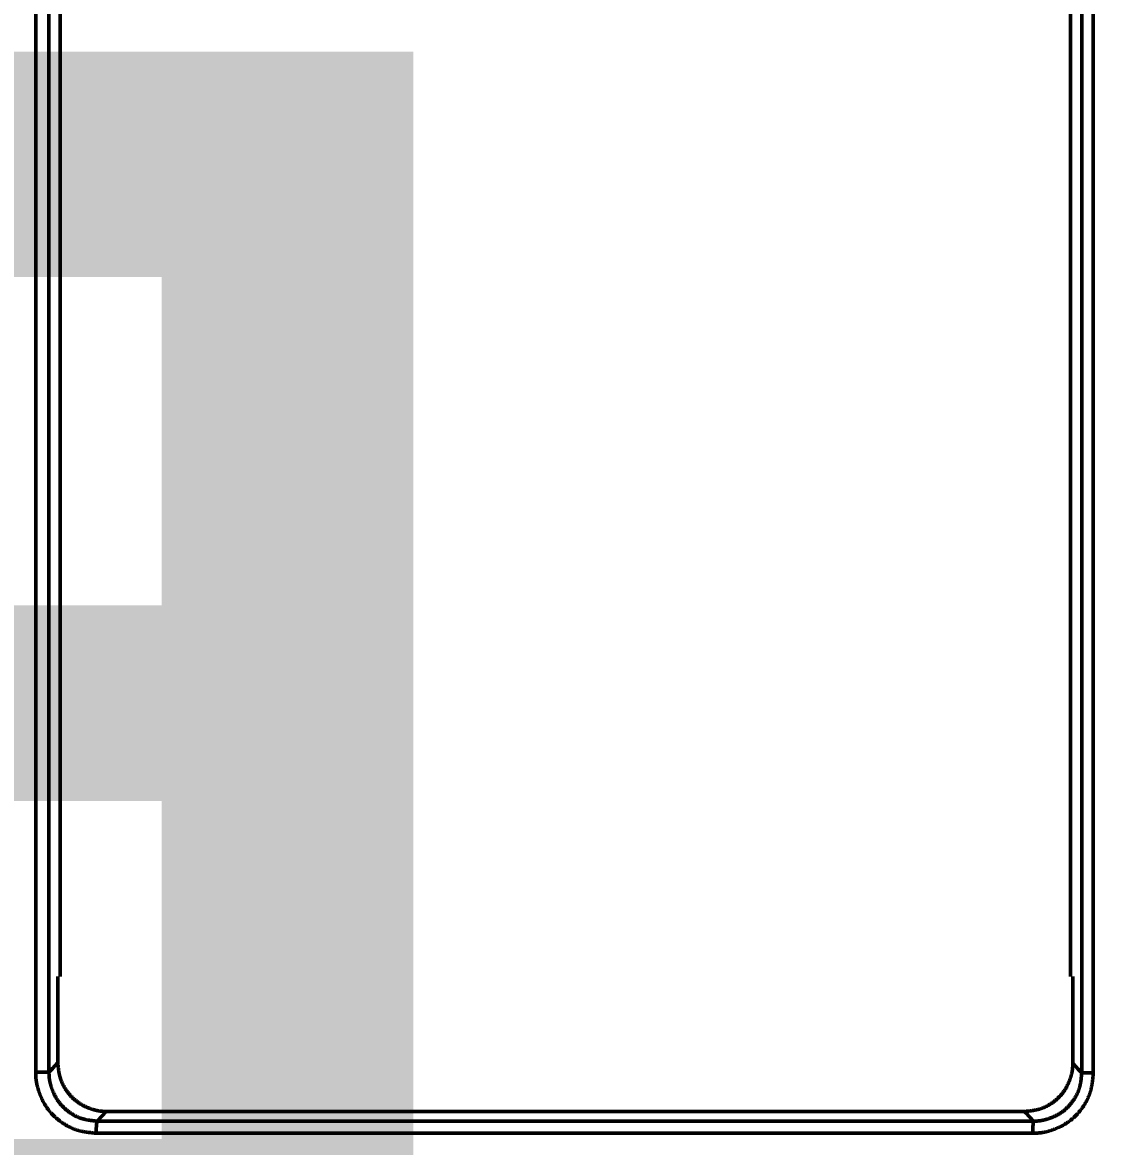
# Model space of a CAD drawing. Header units: millimetres. Extents: x -6033 to 120673, y -4970 to 90533.
# Drawn here: x 87133.36 to 87177.98, y 68508.74 to 68554.99 of the extents above; entities that cross this region are included whole.
import ezdxf
from ezdxf.enums import TextEntityAlignment as Align

# ---------------------------------------------------------------- set-up
doc = ezdxf.new("R2010")
doc.units = ezdxf.units.MM
doc.linetypes.add('I-PLAN$0$ACAD_ISO02W100', pattern=[15, 12, -3])
doc.linetypes.add('I-PLAN$0$DASH', pattern=[0.35, 0.25, -0.1])
doc.layers.get('DefPoints').update_dxf_attribs({"color": 250})
for name, color, linetype, lineweight in [('_ACM-A-ANNO-DIMS-c', 2, 'Continuous', 18), ('I-AR$0$I-SCOPE', 252, 'Continuous', 35), ('I-PLAN$0$_ACM-A-WALL-HACH', 251, 'Continuous', 9)]:
    doc.layers.add(name, color=color, linetype=linetype, lineweight=lineweight)
for name, color, linetype in [('I-CEILING$0$I-RCP-AIR', 64, 'Continuous'), ('I-CEILING$0$RC-Hatch【天花填充】', 251, 'Continuous'), ('I-FLOOR$0$I-FC-HATCH', 8, 'Continuous'), ('I-PLAN$0$I-PL-FURN', 1, 'I-PLAN$0$DASH'), ('地坪', 7, 'Continuous'), ('天花', 7, 'Continuous')]:
    doc.layers.add(name, color=color, linetype=linetype)
doc.styles.add('_ACM-G-NOTES', font='arial.ttf')
doc.styles.add('I-CEILING$0$黑体', font='simhei.ttf', dxfattribs={"height": 600})
doc.styles.add('I-PLAN$0$Arial', font='ARIALUNI.ttf')
doc.dimstyles.new('_ACM-DIM-A_50', dxfattribs={"dimscale": 50, "dimtxt": 2.5, "dimasz": 1, "dimexe": 1.5, "dimexo": 1, "dimgap": 1, "dimtad": 1, "dimdec": 0, "dimrnd": 5, "dimzin": 1, "dimdsep": 46, "dimtxsty": '_ACM-G-NOTES', "dimblk": 'ARCHTICK', "dimcen": 2.5, "dimclrd": 256, "dimclre": 256, "dimclrt": 256, "dimadec": 3, "dimazin": 0, "dimtfac": 1, "dimtdec": 0, "dimtix": 1, "dimtmove": 0, "dimatfit": 3, "dimldrblk": 'DOTSMALL', "dimfxl": 5, "dimfxlon": 1, "dimlwd": 18, "dimlwe": 18, "dimarcsym": 0})

# ---------------------------------------------------------------- blocks, each defined once
blk = doc.blocks.new('I-AR')
at = {"layer": 'I-AR$0$I-SCOPE'}
h = blk.add_hatch(dxfattribs=at)
h.set_pattern_fill('ANSI31', color=256, scale=200)
h.paths.add_polyline_path([(63300, 72640), (66630, 72640), (66630, 70889.383), (90600, 70890), (90600, 66390), (96650, 66390), (96650, 24876.398), (18340, 24876.398), (18340, 66390), (48090, 66390), (48090, 72640), (51400, 72640), (51400, 72649.887), (52869.5, 72649.887), (52869.5, 72640), (55240, 72640), (55240, 72790), (59460, 72790), (59460, 72640), (61830.5, 72640), (61830.5, 72649.887), (63300, 72649.887)], flags=16)
h.paths.add_polyline_path([(7330, 0), (7330, -1770), (11180, -1770), (11180, 0), (18450, 0), (18450, 2900), (27550, 2900), (27550, 18090), (37037.331, 18090), (37037.331, 17350), (96200, 17350), (96200, 18120), (114640, 18120), (114640, 84500), (0, 84500), (0, 0)])
blk = doc.blocks.new('I-PLAN')
at = {"layer": 'I-PLAN$0$_ACM-A-WALL-HACH'}
h = blk.add_hatch(dxfattribs=at)
h.set_pattern_fill('ANSI31', color=256, scale=10, angle=45)
h.paths.add_polyline_path([(88260, 70790), (88260, 70890), (88030, 70890), (88030, 70790), (88230, 70790)], flags=17)
h.paths.add_polyline_path([(79671.546, 69390), (78155, 69390), (78155, 68990), (77955, 68990), (77955, 69590), (79671.546, 69590)], flags=17)
h.paths.add_polyline_path([(80271.546, 69390), (80271.546, 69590), (80780, 69590), (80780, 68990), (80580, 68990), (80580, 69390)], flags=17)
h.paths.add_polyline_path([(74580, 69590), (73930, 69590), (73930, 69390), (74580, 69390)])
h.paths.add_polyline_path([(68780, 69590), (69430, 69590), (69430, 69390), (68780, 69390)])
h.paths.add_polyline_path([(87280, 66490), (87480, 66490), (87480, 66390), (87280, 66390)])
h.paths.add_polyline_path([(82180, 68990), (82180, 69390), (84230, 69390), (84230, 66490), (84430, 66490), (84430, 69390), (85280, 69390), (85280, 69590), (81980, 69590), (81980, 68990)])
h.paths.add_polyline_path([(87480, 67390), (87480, 69390), (88280, 69390), (88280, 69590), (88080, 69590), (86480, 69590), (86480, 69390), (87280, 69390), (87280, 67390)], flags=17)
h.paths.add_polyline_path([(72130, 68170), (72130, 66490), (72330, 66490), (72330, 67870), (73130, 67870), (73130, 68070), (72330, 68070), (72330, 68170)])
h.paths.add_polyline_path([(71230, 68170), (71230, 66390), (71030, 66390), (71030, 67870), (70230, 67870), (70230, 68070), (71030, 68070), (71030, 68170)])
h.paths.add_polyline_path([(72130, 69070), (72330, 69070), (72330, 69390), (73030, 69390), (73030, 69590), (72130, 69590)])
h.paths.add_polyline_path([(71230, 69070), (71030, 69070), (71030, 69390), (70330, 69390), (70330, 69590), (71230, 69590)])
h.paths.add_polyline_path([(67800, 69490), (67830, 69490), (67830, 69590), (67800, 69590)], flags=17)
h.paths.add_polyline_path([(76755, 69590), (75180, 69590), (75180, 69390), (75330, 69390), (75330, 66390), (75530, 66390), (75530, 69390), (76555, 69390), (76555, 68990), (76755, 68990)])
h.paths.add_polyline_path([(68180, 69590), (68180, 69390), (68030, 69390), (68030, 66520), (67780, 66520), (67780, 66390), (67400, 66390), (67400, 66720), (67830, 66720), (67830, 69590)])
edge = h.paths.add_edge_path()
edge.add_line((89860, 70890), (88860, 70890))
edge.add_line((75530, 66520), (84230, 66520))
edge.add_line((75530, 66720), (84230, 66720))
at = {"layer": 'I-PLAN$0$I-PL-FURN', "linetype": 'I-PLAN$0$ACAD_ISO02W100', "insert": (86615.717, 68582.994), "char_height": 100, "width": 151170.16662, "attachment_point": 1, "style": 'I-PLAN$0$Arial'}
blk.add_mtext('{\\fArial Unicode MS|b0|i0|c134|p34;六门冰箱}', dxfattribs=at)
blk = doc.blocks.new('I-CEILING$0$RPK-22-40FSNQS')
at = {"color": 0, "lineweight": 50}
for p, q in [((-144.477048, -102.561482), (-58.025518, -102.561482)), ((-58.025518, -103.0375), (-58.025518, -102.561482)), ((-58.025518, -103.0375), (-144.477048, -103.0375)), ((-58.185198, -103.185444), (-58.025518, -103.0375)), ((-62.000014, -103.49814), (-144.016572, -103.49814)), ((-58.42454, -103.407168), (-62.000014, -103.407168)), ((-58.42454, -103.407168), (-58.185198, -103.185444)), ((-56.387134, -105.346256), (-56.441674, -105.396776)), ((-56.044288, -105.028728), (-56.387134, -105.346256)), ((-56.443074, -143.19777), (-56.050994, -143.559556)), ((-56.050994, -143.559556), (-56.044438, -143.565602)), ((-62.000014, -145.09814), (-143.990734, -145.09814)), ((-62.000014, -145.189216), (-58.453866, -145.189216)), ((-58.213004, -145.411514), (-58.453866, -145.189216)), ((-144.44498, -145.552362), (-58.060386, -145.552362)), ((-58.060386, -145.552362), (-58.213004, -145.411514)), ((-58.060386, -146.09945), (-58.060386, -145.552362)), ((-58.060386, -146.09945), (-144.44498, -146.09945))]:
    blk.add_line(p, q, dxfattribs=at)
for points in [[(-58.025518, -102.561482), (-57.997638, -102.56415), (-57.969762, -102.566832), (-57.941892, -102.56954), (-57.914032, -102.572286), (-57.886186, -102.575086), (-57.858356, -102.577952), (-57.830548, -102.580898), (-57.802764, -102.583934), (-57.775006, -102.587076), (-57.747278, -102.590336), (-57.719584, -102.593728), (-57.691928, -102.597266), (-57.664314, -102.60096), (-57.636742, -102.604826), (-57.609218, -102.608876), (-57.581746, -102.613122), (-57.554328, -102.61758), (-57.526966, -102.622262), (-57.499666, -102.62718), (-57.472432, -102.632348), (-57.445264, -102.637778), (-57.418168, -102.643486), (-57.391146, -102.649484), (-57.364204, -102.655782), (-57.337342, -102.662398), (-57.310566, -102.669342), (-57.283876, -102.676628), (-57.25728, -102.68427), (-57.230778, -102.69228), (-57.204374, -102.700672), (-57.178072, -102.709454), (-57.151876, -102.718624), (-57.12579, -102.728174), (-57.099814, -102.7381), (-57.073956, -102.74839), (-57.048218, -102.759042), (-57.022602, -102.770044), (-56.997114, -102.781394), (-56.971756, -102.793082), (-56.946532, -102.8051), (-56.921444, -102.817444), (-56.8965, -102.830106), (-56.8717, -102.843078), (-56.847048, -102.856354), (-56.822548, -102.869926), (-56.798204, -102.883788), (-56.77402, -102.897932), (-56.749998, -102.912352), (-56.726142, -102.92704), (-56.702456, -102.94199), (-56.678944, -102.957196), (-56.655608, -102.972648), (-56.632454, -102.98834), (-56.609484, -103.004266), (-56.586702, -103.02042), (-56.564112, -103.036792), (-56.541716, -103.053376), (-56.51952, -103.070166), (-56.497526, -103.087156), (-56.475738, -103.104336), (-56.454158, -103.121702), (-56.432788, -103.139258), (-56.411632, -103.157006), (-56.390688, -103.17495), (-56.36996, -103.193094), (-56.349446, -103.211444), (-56.329152, -103.230002), (-56.309074, -103.248772), (-56.289218, -103.267758), (-56.269582, -103.286966), (-56.250168, -103.306398), (-56.230978, -103.326058), (-56.212014, -103.34595), (-56.193276, -103.36608), (-56.174766, -103.38645), (-56.156486, -103.407064), (-56.138436, -103.427926), (-56.120616, -103.449042), (-56.10303, -103.470414), (-56.08568, -103.492046), (-56.068564, -103.513944), (-56.051686, -103.536108), (-56.035046, -103.558546), (-56.018644, -103.581262), (-56.002486, -103.604256), (-55.986568, -103.627536), (-55.970894, -103.651104), (-55.955466, -103.674964), (-55.940282, -103.699122), (-55.925348, -103.72358), (-55.910662, -103.748338), (-55.896228, -103.773376), (-55.882052, -103.79867), (-55.868134, -103.824196), (-55.85448, -103.84993), (-55.841094, -103.875848), (-55.827978, -103.901924), (-55.815138, -103.928136), (-55.802574, -103.95446), (-55.790294, -103.98087), (-55.778298, -104.007344), (-55.766592, -104.033856), (-55.75518, -104.060382), (-55.744064, -104.086898), (-55.733248, -104.113382), (-55.722736, -104.139806), (-55.712532, -104.166148), (-55.70264, -104.192384), (-55.693062, -104.21849), (-55.683804, -104.24444), (-55.674868, -104.270212), (-55.666258, -104.29578), (-55.657978, -104.321122), (-55.650032, -104.346212), (-55.642422, -104.371026), (-55.635154, -104.39554), (-55.62823, -104.41973), (-55.621654, -104.443572), (-55.61543, -104.467042), (-55.609562, -104.490116), (-55.604052, -104.512776), (-55.598888, -104.535028), (-55.594058, -104.556888), (-55.589554, -104.57837), (-55.58536, -104.599486), (-55.581464, -104.620252), (-55.577858, -104.640682), (-55.574526, -104.66079), (-55.571458, -104.680588), (-55.568642, -104.700092), (-55.566064, -104.719316), (-55.563714, -104.738274), (-55.56158, -104.756978), (-55.55965, -104.775446), (-55.55791, -104.793688), (-55.556352, -104.81172), (-55.55496, -104.829556), (-55.553724, -104.847208), (-55.552632, -104.864694), (-55.551672, -104.882024), (-55.55083, -104.899216), (-55.550098, -104.91628), (-55.549462, -104.933232), (-55.548908, -104.950086), (-55.548426, -104.966856), (-55.548006, -104.983556), (-55.547632, -105.0002), (-55.547294, -105.016802), (-55.546982, -105.033376), (-55.54668, -105.049936)], [(-56.044288, -105.028728), (-56.044486, -105.015448), (-56.044692, -105.002158), (-56.044918, -104.988844), (-56.045174, -104.975498), (-56.045466, -104.962106), (-56.045806, -104.948658), (-56.046206, -104.935144), (-56.04667, -104.92155), (-56.047212, -104.907866), (-56.04784, -104.894082), (-56.048564, -104.880186), (-56.049394, -104.866166), (-56.050336, -104.85201), (-56.051406, -104.83771), (-56.052608, -104.823252), (-56.053954, -104.808626), (-56.055452, -104.79382), (-56.057114, -104.778824), (-56.058948, -104.763624), (-56.060964, -104.748212), (-56.06317, -104.732576), (-56.065578, -104.716704), (-56.068196, -104.700586), (-56.071036, -104.684208), (-56.074104, -104.667562), (-56.077412, -104.650634), (-56.080968, -104.633416), (-56.084782, -104.615894), (-56.088864, -104.598058), (-56.093224, -104.579896), (-56.09787, -104.561402), (-56.102798, -104.542592), (-56.10801, -104.523482), (-56.113498, -104.504096), (-56.119262, -104.48445), (-56.1253, -104.464564), (-56.131606, -104.444456), (-56.13818, -104.42415), (-56.145018, -104.40366), (-56.152118, -104.383008), (-56.159474, -104.362214), (-56.167086, -104.341296), (-56.174952, -104.320274), (-56.183066, -104.299168), (-56.191426, -104.277996), (-56.20003, -104.256778), (-56.208876, -104.235532), (-56.21796, -104.21428), (-56.227278, -104.19304), (-56.236828, -104.171832), (-56.246606, -104.150674), (-56.256612, -104.129588), (-56.266842, -104.10859), (-56.277292, -104.0877), (-56.287958, -104.06694), (-56.29884, -104.046328), (-56.309934, -104.025882), (-56.321238, -104.005624), (-56.332746, -103.98557), (-56.344458, -103.965742), (-56.35637, -103.946156), (-56.368482, -103.92681), (-56.380792, -103.907702), (-56.3933, -103.88883), (-56.406002, -103.87019), (-56.4189, -103.851778), (-56.431992, -103.833592), (-56.445278, -103.815628), (-56.458754, -103.797882), (-56.472422, -103.780352), (-56.48628, -103.763036), (-56.500326, -103.745928), (-56.514558, -103.729026), (-56.528978, -103.712328), (-56.543584, -103.695828), (-56.558374, -103.679526), (-56.573346, -103.663418), (-56.588502, -103.647498), (-56.603838, -103.631766), (-56.619356, -103.616216), (-56.63505, -103.600848), (-56.650924, -103.585658), (-56.666974, -103.57064), (-56.6832, -103.555794), (-56.699602, -103.541116), (-56.716176, -103.5266), (-56.732924, -103.512248), (-56.749842, -103.498052), (-56.766932, -103.484012), (-56.784192, -103.470122), (-56.801618, -103.456382), (-56.81921, -103.442798), (-56.836966, -103.429372), (-56.854882, -103.416112), (-56.872954, -103.403022), (-56.89118, -103.390108), (-56.909558, -103.377376), (-56.928084, -103.364832), (-56.946756, -103.352482), (-56.96557, -103.34033), (-56.984524, -103.328384), (-57.003616, -103.316646), (-57.022842, -103.305124), (-57.042198, -103.293824), (-57.061684, -103.28275), (-57.081294, -103.27191), (-57.101028, -103.261308), (-57.12088, -103.250948), (-57.14085, -103.240838), (-57.160934, -103.230984), (-57.18113, -103.22139), (-57.201434, -103.212062), (-57.221844, -103.203004), (-57.242356, -103.194226), (-57.262968, -103.18573), (-57.283676, -103.177522), (-57.304478, -103.16961), (-57.325372, -103.161996), (-57.346354, -103.154688), (-57.367422, -103.147692), (-57.388574, -103.141008), (-57.409804, -103.134632), (-57.431112, -103.12855), (-57.452494, -103.122754), (-57.473946, -103.117232), (-57.49547, -103.111974), (-57.517058, -103.10697), (-57.53871, -103.102208), (-57.560424, -103.097678), (-57.582194, -103.09337), (-57.60402, -103.089272), (-57.625898, -103.085376), (-57.647826, -103.08167), (-57.669802, -103.078144), (-57.69182, -103.074786), (-57.71388, -103.071586), (-57.735978, -103.068534), (-57.758114, -103.065618), (-57.78028, -103.06283), (-57.802478, -103.060158), (-57.824704, -103.057592), (-57.846954, -103.05512), (-57.869226, -103.052734), (-57.891518, -103.05042), (-57.913826, -103.04817), (-57.936148, -103.045974), (-57.95848, -103.043818), (-57.980822, -103.041694), (-58.003168, -103.039592), (-58.025518, -103.0375)], [(-56.441674, -105.396776), (-56.44382, -105.374258), (-56.445978, -105.351742), (-56.448158, -105.329232), (-56.45037, -105.30673), (-56.452624, -105.28424), (-56.454932, -105.261762), (-56.457304, -105.239302), (-56.45975, -105.21686), (-56.462282, -105.194438), (-56.46491, -105.172042), (-56.467644, -105.149674), (-56.470496, -105.127334), (-56.473476, -105.105028), (-56.476594, -105.082756), (-56.479862, -105.060522), (-56.48329, -105.03833), (-56.486888, -105.01618), (-56.490668, -104.994076), (-56.49464, -104.97202), (-56.498816, -104.950016), (-56.503204, -104.928066), (-56.507816, -104.906174), (-56.512662, -104.88434), (-56.517754, -104.862568), (-56.523102, -104.840862), (-56.528718, -104.819224), (-56.53461, -104.797654), (-56.54079, -104.77616), (-56.54727, -104.75474), (-56.554058, -104.733398), (-56.561164, -104.712138), (-56.568584, -104.690962), (-56.576312, -104.669874), (-56.584344, -104.648874), (-56.592672, -104.62797), (-56.601292, -104.607162), (-56.610198, -104.586454), (-56.619384, -104.565846), (-56.628844, -104.545346), (-56.638572, -104.524954), (-56.648564, -104.504676), (-56.658812, -104.48451), (-56.669312, -104.464464), (-56.680058, -104.444538), (-56.691042, -104.424736), (-56.702262, -104.405062), (-56.71371, -104.385516), (-56.725382, -104.366106), (-56.73727, -104.34683), (-56.749368, -104.327696), (-56.761672, -104.308702), (-56.774178, -104.289856), (-56.786876, -104.271156), (-56.799764, -104.25261), (-56.812832, -104.234216), (-56.82608, -104.215982), (-56.839498, -104.197908), (-56.85308, -104.179998), (-56.866824, -104.162256), (-56.88072, -104.144682), (-56.894768, -104.127284), (-56.908966, -104.110058), (-56.92332, -104.093008), (-56.93783, -104.076134), (-56.952502, -104.059438), (-56.967338, -104.04292), (-56.98234, -104.026582), (-56.997514, -104.010426), (-57.01286, -103.99445), (-57.028382, -103.978658), (-57.044084, -103.963052), (-57.05997, -103.94763), (-57.07604, -103.932394), (-57.0923, -103.917344), (-57.108752, -103.902486), (-57.125398, -103.887816), (-57.142244, -103.873336), (-57.15929, -103.859048), (-57.17654, -103.844954), (-57.193998, -103.831054), (-57.211668, -103.81735), (-57.22955, -103.80384), (-57.24765, -103.79053), (-57.26597, -103.777416), (-57.284514, -103.764504), (-57.303282, -103.75179), (-57.322282, -103.73928), (-57.341512, -103.726972), (-57.36098, -103.714868), (-57.380684, -103.70297), (-57.400628, -103.691278), (-57.420794, -103.679794), (-57.441162, -103.668522), (-57.461712, -103.657466), (-57.482424, -103.646626), (-57.503278, -103.636004), (-57.524254, -103.625606), (-57.545332, -103.615434), (-57.566494, -103.605488), (-57.587718, -103.595774), (-57.608986, -103.586292), (-57.630274, -103.577046), (-57.651568, -103.568038), (-57.672842, -103.55927), (-57.694082, -103.550748), (-57.715262, -103.542472), (-57.736368, -103.534444), (-57.757376, -103.52667), (-57.778266, -103.51915), (-57.799022, -103.511886), (-57.81962, -103.504882), (-57.84004, -103.49814), (-57.860266, -103.491666), (-57.880276, -103.485458), (-57.900048, -103.47952), (-57.919564, -103.473856), (-57.938806, -103.468468), (-57.95775, -103.463358), (-57.97638, -103.45853), (-57.994672, -103.453986), (-58.012242, -103.449814), (-58.02948, -103.445906), (-58.046402, -103.442256), (-58.063016, -103.438852), (-58.079336, -103.435688), (-58.09537, -103.432752), (-58.111134, -103.430036), (-58.126634, -103.42753), (-58.141886, -103.425226), (-58.156898, -103.423114), (-58.171684, -103.421186), (-58.186252, -103.419432), (-58.200618, -103.417842), (-58.21479, -103.416408), (-58.22878, -103.415122), (-58.2426, -103.413972), (-58.25626, -103.41295), (-58.269772, -103.412048), (-58.28315, -103.411254), (-58.2964, -103.410562), (-58.309538, -103.409962), (-58.322574, -103.409444), (-58.335518, -103.409), (-58.348384, -103.40862), (-58.36118, -103.408294), (-58.373922, -103.408014), (-58.386616, -103.40777), (-58.399276, -103.407554), (-58.411914, -103.407358), (-58.42454, -103.407168)], [(-56.443074, -143.19777), (-56.443064, -143.013458), (-56.443056, -142.829002), (-56.443046, -142.644254), (-56.443038, -142.459074), (-56.443028, -142.273312), (-56.443018, -142.086826), (-56.44301, -141.89947), (-56.443, -141.7111), (-56.44299, -141.52157), (-56.442982, -141.330734), (-56.442972, -141.13845), (-56.442962, -140.944572), (-56.442954, -140.748954), (-56.442944, -140.551452), (-56.442934, -140.35192), (-56.442924, -140.150212), (-56.442914, -139.946188), (-56.442904, -139.739698), (-56.442894, -139.530598), (-56.442884, -139.318746), (-56.442874, -139.103994), (-56.442864, -138.886198), (-56.442852, -138.665212), (-56.442842, -138.440894), (-56.442832, -138.213096), (-56.44282, -137.981674), (-56.44281, -137.746484), (-56.442798, -137.50738), (-56.442788, -137.264216), (-56.442776, -137.01685), (-56.44276, -136.671054), (-56.442744, -136.317374), (-56.442728, -135.956078), (-56.44271, -135.587442), (-56.442694, -135.211736), (-56.442676, -134.829232), (-56.442658, -134.440204), (-56.442642, -134.044924), (-56.442624, -133.643664), (-56.442606, -133.236694), (-56.442588, -132.82429), (-56.44257, -132.406722), (-56.44255, -131.984262), (-56.442532, -131.557184), (-56.442514, -131.125758), (-56.442496, -130.690258), (-56.442478, -130.250956), (-56.442458, -129.808124), (-56.44244, -129.362032), (-56.442422, -128.912956), (-56.442402, -128.461168), (-56.442384, -128.006938), (-56.442366, -127.550538), (-56.442348, -127.092242), (-56.44233, -126.632322), (-56.44231, -126.17105), (-56.442292, -125.708698), (-56.442274, -125.245538), (-56.442256, -124.781842), (-56.44224, -124.317884), (-56.442222, -123.853934), (-56.442204, -123.390264), (-56.442188, -122.927144), (-56.44217, -122.464846), (-56.442154, -122.00364), (-56.442138, -121.543794), (-56.442122, -121.085582), (-56.442106, -120.629274), (-56.44209, -120.17514), (-56.442074, -119.723452), (-56.442058, -119.274478), (-56.442044, -118.82849), (-56.442028, -118.38576), (-56.442014, -117.946558), (-56.442, -117.511154), (-56.441986, -117.079818), (-56.441972, -116.652822), (-56.44196, -116.230436), (-56.441946, -115.81293), (-56.441934, -115.400576), (-56.44192, -114.993644), (-56.441908, -114.592406), (-56.441896, -114.19713), (-56.441884, -113.808088), (-56.441874, -113.425552), (-56.441862, -113.049792), (-56.441852, -112.681076), (-56.441842, -112.319678), (-56.441832, -111.965866), (-56.441822, -111.619914), (-56.441816, -111.370718), (-56.441808, -111.12577), (-56.441802, -110.884922), (-56.441796, -110.648026), (-56.44179, -110.41494), (-56.441784, -110.185512), (-56.441778, -109.9596), (-56.441772, -109.737054), (-56.441768, -109.517732), (-56.441762, -109.301484), (-56.441756, -109.088164), (-56.441752, -108.877626), (-56.441746, -108.669724), (-56.441742, -108.464312), (-56.441736, -108.261242), (-56.441732, -108.06037), (-56.441728, -107.861546), (-56.441722, -107.664628), (-56.441718, -107.469464), (-56.441714, -107.275914), (-56.44171, -107.083826), (-56.441706, -106.893058), (-56.441702, -106.70346), (-56.441698, -106.514886), (-56.441694, -106.327192), (-56.44169, -106.14023), (-56.441686, -105.953854), (-56.441682, -105.767918), (-56.441678, -105.582274), (-56.441674, -105.396776)], [(-56.044438, -143.565602), (-56.044434, -142.706202), (-56.044432, -142.276492), (-56.04443, -141.84677), (-56.044428, -141.417032), (-56.044426, -140.987274), (-56.044424, -140.557492), (-56.044422, -140.127684), (-56.04442, -139.697842), (-56.044418, -139.267964), (-56.044416, -138.838048), (-56.044414, -138.408086), (-56.044412, -137.978078), (-56.04441, -137.548018), (-56.044408, -137.1179), (-56.044406, -136.687724), (-56.044404, -136.257484), (-56.044402, -135.827178), (-56.0444, -135.396798), (-56.044398, -134.966342), (-56.044396, -134.535808), (-56.044394, -134.10519), (-56.044392, -133.674484), (-56.04439, -133.243686), (-56.044388, -132.812792), (-56.044386, -132.3818), (-56.044384, -131.950704), (-56.044382, -131.519498), (-56.04438, -131.088184), (-56.044378, -130.656752), (-56.044376, -130.225204), (-56.044374, -129.793554), (-56.044372, -129.36182), (-56.04437, -128.930016), (-56.044368, -128.49816), (-56.044366, -128.06627), (-56.044362, -127.202454), (-56.044358, -126.770562), (-56.044356, -126.338704), (-56.044354, -125.906896), (-56.044352, -125.475154), (-56.04435, -125.043498), (-56.044348, -124.611944), (-56.044346, -124.180506), (-56.044344, -123.749204), (-56.044342, -123.318056), (-56.04434, -122.887076), (-56.044338, -122.456282), (-56.044336, -122.02569), (-56.044334, -121.59532), (-56.044332, -121.165188), (-56.04433, -120.735308), (-56.044328, -120.3057), (-56.044326, -119.87638), (-56.044326, -119.447366), (-56.044324, -119.018672), (-56.044322, -118.590318), (-56.04432, -118.16232), (-56.044318, -117.734696), (-56.044318, -117.307456), (-56.044316, -116.880594), (-56.044314, -116.454096), (-56.044314, -116.027948), (-56.044312, -115.602138), (-56.04431, -115.176654), (-56.04431, -114.751482), (-56.044308, -114.326608), (-56.044306, -113.90202), (-56.044306, -113.477706), (-56.044304, -113.053652), (-56.044304, -112.629844), (-56.044302, -112.206272), (-56.044302, -111.782918), (-56.0443, -111.359774), (-56.0443, -110.514058), (-56.044298, -110.09146), (-56.044298, -109.669016), (-56.044296, -109.246718), (-56.044296, -108.824548), (-56.044294, -108.402496), (-56.044294, -107.55869), (-56.044292, -107.13691), (-56.044292, -106.293534), (-56.04429, -105.87191), (-56.04429, -105.450312), (-56.044288, -105.028728)], [(-56.044288, -105.028728), (-56.043764, -105.028878), (-56.043238, -105.029026), (-56.042712, -105.029176), (-56.042184, -105.029324), (-56.041656, -105.029474), (-56.041126, -105.029622), (-56.040592, -105.02977), (-56.040058, -105.029918), (-56.03952, -105.030066), (-56.038978, -105.030214), (-56.038434, -105.03036), (-56.037886, -105.030506), (-56.037334, -105.03065), (-56.036776, -105.030796), (-56.036214, -105.03094), (-56.035646, -105.031082), (-56.035072, -105.031224), (-56.034494, -105.031366), (-56.033908, -105.031506), (-56.033316, -105.031646), (-56.032716, -105.031784), (-56.03211, -105.03192), (-56.031494, -105.032056), (-56.030872, -105.032192), (-56.03024, -105.032324), (-56.0296, -105.032456), (-56.028952, -105.032588), (-56.028292, -105.032716), (-56.027624, -105.032844), (-56.026944, -105.032972), (-56.026072, -105.033128), (-56.025182, -105.033282), (-56.024274, -105.033436), (-56.023352, -105.033586), (-56.02241, -105.033734), (-56.021454, -105.03388), (-56.020478, -105.034024), (-56.019488, -105.034166), (-56.018478, -105.034306), (-56.017454, -105.034444), (-56.01641, -105.03458), (-56.015352, -105.034716), (-56.014276, -105.03485), (-56.013182, -105.034982), (-56.01207, -105.035114), (-56.010944, -105.035244), (-56.009798, -105.035372), (-56.008636, -105.0355), (-56.007458, -105.035628), (-56.006262, -105.035754), (-56.005048, -105.03588), (-56.003818, -105.036006), (-56.00257, -105.03613), (-56.001306, -105.036254), (-56.000024, -105.036378), (-55.998726, -105.0365), (-55.997408, -105.036624), (-55.996076, -105.036748), (-55.994724, -105.03687), (-55.993356, -105.036994), (-55.991972, -105.037118), (-55.99057, -105.037242), (-55.98915, -105.037366), (-55.987714, -105.03749), (-55.98626, -105.037614), (-55.98479, -105.037738), (-55.983304, -105.037862), (-55.9818, -105.037986), (-55.98028, -105.038112), (-55.978744, -105.038236), (-55.977192, -105.03836), (-55.975622, -105.038484), (-55.974036, -105.038608), (-55.972434, -105.038732), (-55.970816, -105.038854), (-55.969182, -105.038978), (-55.967532, -105.0391), (-55.965866, -105.039224), (-55.964184, -105.039346), (-55.962486, -105.039468), (-55.960774, -105.03959), (-55.959044, -105.03971), (-55.9573, -105.03983), (-55.95554, -105.039952), (-55.953764, -105.04007), (-55.951974, -105.04019), (-55.950168, -105.040308), (-55.948348, -105.040426), (-55.94651, -105.040544), (-55.94466, -105.04066), (-55.942794, -105.040776), (-55.940912, -105.040892), (-55.939016, -105.041006), (-55.937106, -105.04112), (-55.935182, -105.041232), (-55.933242, -105.041344), (-55.931288, -105.041456), (-55.92932, -105.041568), (-55.927338, -105.041678), (-55.92534, -105.041788), (-55.92333, -105.041896), (-55.921304, -105.042006), (-55.919264, -105.042112), (-55.917212, -105.04222), (-55.915144, -105.042326), (-55.913064, -105.042432), (-55.91097, -105.042538), (-55.908862, -105.042642), (-55.90674, -105.042746), (-55.904604, -105.042848), (-55.902454, -105.04295), (-55.900292, -105.043052), (-55.898118, -105.043154), (-55.895928, -105.043254), (-55.893726, -105.043354), (-55.891512, -105.043454), (-55.889284, -105.043552), (-55.887042, -105.04365), (-55.884788, -105.043748), (-55.882522, -105.043846), (-55.880242, -105.043942), (-55.87795, -105.044038), (-55.875646, -105.044132), (-55.87333, -105.044226), (-55.871, -105.04432), (-55.868658, -105.044414), (-55.866304, -105.044506), (-55.86394, -105.044598), (-55.861562, -105.044688), (-55.859172, -105.04478), (-55.85677, -105.04487), (-55.854358, -105.044958), (-55.851934, -105.045048), (-55.849498, -105.045134), (-55.84705, -105.045222), (-55.844592, -105.045308), (-55.842122, -105.045394), (-55.83964, -105.04548), (-55.837148, -105.045564), (-55.834644, -105.045648), (-55.83213, -105.04573), (-55.829606, -105.045812), (-55.82707, -105.045894), (-55.824524, -105.045974), (-55.821968, -105.046054), (-55.8194, -105.046132), (-55.816822, -105.046212), (-55.814236, -105.046288), (-55.811638, -105.046366), (-55.80903, -105.046442), (-55.806412, -105.046516), (-55.803784, -105.046592), (-55.801146, -105.046664), (-55.7985, -105.046738), (-55.795844, -105.04681), (-55.793178, -105.046882), (-55.790502, -105.046952), (-55.787818, -105.047022), (-55.785124, -105.04709), (-55.782422, -105.047158), (-55.77971, -105.047226), (-55.77699, -105.047292), (-55.774262, -105.047358), (-55.771526, -105.047424), (-55.76878, -105.047488), (-55.766026, -105.047552), (-55.763264, -105.047614), (-55.760494, -105.047676), (-55.757714, -105.047738), (-55.754928, -105.047798), (-55.752134, -105.047858), (-55.749334, -105.047916), (-55.746524, -105.047974), (-55.743708, -105.048032), (-55.740884, -105.048088), (-55.738052, -105.048144), (-55.735214, -105.0482), (-55.732368, -105.048254), (-55.729516, -105.048308), (-55.726656, -105.04836), (-55.72379, -105.048412), (-55.720918, -105.048464), (-55.718038, -105.048514), (-55.715152, -105.048564), (-55.71226, -105.048612), (-55.709362, -105.04866), (-55.706458, -105.048708), (-55.703548, -105.048754), (-55.700632, -105.0488), (-55.697712, -105.048844), (-55.694784, -105.048888), (-55.691852, -105.048932), (-55.688912, -105.048974), (-55.68597, -105.049014), (-55.68302, -105.049056), (-55.680066, -105.049094), (-55.677108, -105.049132), (-55.674144, -105.04917), (-55.671176, -105.049206), (-55.668202, -105.049242), (-55.665224, -105.049276), (-55.662242, -105.04931), (-55.659254, -105.049342), (-55.656264, -105.049374), (-55.653268, -105.049404), (-55.650268, -105.049434), (-55.647266, -105.049462), (-55.644258, -105.049488), (-55.641246, -105.049514), (-55.638232, -105.04954), (-55.635214, -105.049564), (-55.632192, -105.049586), (-55.629168, -105.049608), (-55.62614, -105.049628), (-55.623108, -105.049648), (-55.620074, -105.049666), (-55.617038, -105.049684), (-55.613998, -105.049702), (-55.610956, -105.049718), (-55.60791, -105.049734), (-55.604864, -105.049748), (-55.598764, -105.049776), (-55.59571, -105.049788), (-55.592654, -105.0498), (-55.589598, -105.049812), (-55.58654, -105.049822), (-55.58348, -105.049834), (-55.580418, -105.049844), (-55.577354, -105.049854), (-55.57429, -105.049862), (-55.571226, -105.049872), (-55.56816, -105.04988), (-55.562024, -105.049896), (-55.558956, -105.049906), (-55.555888, -105.049912), (-55.552818, -105.04992), (-55.54975, -105.049928), (-55.54668, -105.049936)], [(-55.54668, -105.049936), (-55.54668, -105.471758), (-55.546682, -105.893592), (-55.546682, -106.737354), (-55.546684, -107.159306), (-55.546684, -108.003418), (-55.546686, -108.425604), (-55.546686, -108.847896), (-55.546688, -109.270302), (-55.546688, -110.115522), (-55.54669, -110.538358), (-55.54669, -110.961364), (-55.546692, -111.384552), (-55.546692, -111.807936), (-55.546694, -112.231526), (-55.546694, -112.655338), (-55.546696, -113.079386), (-55.546696, -113.50368), (-55.546698, -113.928234), (-55.546698, -114.35306), (-55.5467, -114.778174), (-55.546702, -115.203586), (-55.546702, -115.62931), (-55.546704, -116.05536), (-55.546706, -116.481748), (-55.546706, -116.908488), (-55.546708, -117.335592), (-55.54671, -117.763072), (-55.54671, -118.190938), (-55.546712, -118.619178), (-55.546714, -119.047772), (-55.546716, -119.476708), (-55.546718, -119.905964), (-55.54672, -120.335526), (-55.546722, -120.765378), (-55.546724, -121.195498), (-55.546724, -121.625876), (-55.546726, -122.056488), (-55.546728, -122.487322), (-55.54673, -122.91836), (-55.546732, -123.349582), (-55.546734, -123.780976), (-55.546736, -124.21252), (-55.54674, -124.6442), (-55.546742, -125.075998), (-55.546744, -125.507898), (-55.546746, -125.939882), (-55.546748, -126.371934), (-55.54675, -126.804036), (-55.546752, -127.236172), (-55.546756, -128.100474), (-55.546758, -128.532608), (-55.54676, -128.964706), (-55.546762, -129.396754), (-55.546764, -129.828732), (-55.546766, -130.260624), (-55.546768, -130.692414), (-55.546772, -131.124088), (-55.546774, -131.555646), (-55.546776, -131.987094), (-55.546778, -132.418434), (-55.54678, -132.849668), (-55.546782, -133.280804), (-55.546784, -133.711846), (-55.546786, -134.142794), (-55.546788, -134.573656), (-55.54679, -135.004432), (-55.546792, -135.43513), (-55.546794, -135.865752), (-55.546796, -136.296302), (-55.546798, -136.726784), (-55.5468, -137.157204), (-55.546802, -137.587562), (-55.546804, -138.017866), (-55.546806, -138.448118), (-55.546808, -138.87832), (-55.54681, -139.30848), (-55.546812, -139.7386), (-55.546814, -140.168684), (-55.546816, -140.598736), (-55.546818, -141.02876), (-55.546818, -141.45876), (-55.54682, -141.88874), (-55.546822, -142.318704), (-55.546824, -142.748658), (-55.546828, -143.608542)], [(-58.453866, -145.189216), (-58.431182, -145.187034), (-58.408502, -145.184842), (-58.385826, -145.18263), (-58.363158, -145.180384), (-58.340502, -145.178096), (-58.31786, -145.175756), (-58.295236, -145.173352), (-58.27263, -145.170874), (-58.250048, -145.16831), (-58.22749, -145.16565), (-58.20496, -145.162886), (-58.18246, -145.160004), (-58.159996, -145.156996), (-58.137566, -145.153848), (-58.115176, -145.150552), (-58.09283, -145.147098), (-58.070526, -145.143474), (-58.04827, -145.13967), (-58.026066, -145.135674), (-58.003914, -145.131478), (-57.981818, -145.127068), (-57.959782, -145.122436), (-57.937806, -145.117572), (-57.915894, -145.112462), (-57.89405, -145.1071), (-57.872276, -145.10147), (-57.850576, -145.095566), (-57.82895, -145.089376), (-57.807402, -145.082888), (-57.785936, -145.076092), (-57.764554, -145.068982), (-57.74326, -145.061558), (-57.722054, -145.053828), (-57.70094, -145.045796), (-57.67992, -145.037466), (-57.659, -145.028848), (-57.63818, -145.019944), (-57.617462, -145.01076), (-57.59685, -145.001302), (-57.576346, -144.991576), (-57.555956, -144.981588), (-57.535678, -144.971342), (-57.515516, -144.960844), (-57.495476, -144.950098), (-57.475556, -144.939114), (-57.455762, -144.927892), (-57.436094, -144.916442), (-57.416558, -144.904766), (-57.397156, -144.892872), (-57.377888, -144.880766), (-57.35876, -144.868452), (-57.339772, -144.855934), (-57.32093, -144.843222), (-57.302232, -144.830316), (-57.283686, -144.817226), (-57.26529, -144.803956), (-57.24705, -144.790512), (-57.228968, -144.776898), (-57.211046, -144.76312), (-57.193288, -144.749184), (-57.175694, -144.735096), (-57.158268, -144.72085), (-57.141012, -144.706446), (-57.123926, -144.691882), (-57.10701, -144.67715), (-57.09027, -144.66225), (-57.073702, -144.64718), (-57.057312, -144.631934), (-57.041098, -144.61651), (-57.025064, -144.600906), (-57.00921, -144.585116), (-56.993538, -144.56914), (-56.978048, -144.552972), (-56.962744, -144.536612), (-56.947628, -144.520054), (-56.932698, -144.503296), (-56.917956, -144.486334), (-56.903406, -144.469166), (-56.889048, -144.451788), (-56.874884, -144.434198), (-56.860914, -144.416392), (-56.84714, -144.398366), (-56.833564, -144.380118), (-56.820188, -144.361646), (-56.807012, -144.342944), (-56.79404, -144.32401), (-56.78127, -144.30484), (-56.768704, -144.285432), (-56.756346, -144.265784), (-56.744196, -144.24589), (-56.732256, -144.225754), (-56.720528, -144.20539), (-56.709016, -144.184818), (-56.69772, -144.164058), (-56.686648, -144.143134), (-56.675798, -144.122064), (-56.665174, -144.100866), (-56.654782, -144.079564), (-56.64462, -144.058176), (-56.634694, -144.036724), (-56.625008, -144.015228), (-56.61556, -143.993708), (-56.606358, -143.972184), (-56.597402, -143.950676), (-56.588696, -143.929206), (-56.580244, -143.907792), (-56.572044, -143.886456), (-56.564106, -143.865218), (-56.556426, -143.8441), (-56.549012, -143.823118), (-56.541864, -143.802296), (-56.534986, -143.781654), (-56.52838, -143.76121), (-56.52205, -143.740988), (-56.515998, -143.721006), (-56.510226, -143.701284), (-56.50474, -143.681842), (-56.49954, -143.662702), (-56.49463, -143.643884), (-56.490012, -143.625408), (-56.485846, -143.607964), (-56.481944, -143.590844), (-56.478298, -143.574038), (-56.474896, -143.557532), (-56.471734, -143.54132), (-56.4688, -143.525384), (-56.466084, -143.50972), (-56.463578, -143.49431), (-56.461272, -143.479148), (-56.459158, -143.46422), (-56.457228, -143.449516), (-56.45547, -143.435024), (-56.453876, -143.420734), (-56.452438, -143.406634), (-56.451146, -143.392714), (-56.44999, -143.37896), (-56.448964, -143.365364), (-56.448054, -143.351912), (-56.447254, -143.338596), (-56.446556, -143.325402), (-56.445948, -143.31232), (-56.445422, -143.299338), (-56.444968, -143.286446), (-56.44458, -143.273632), (-56.444244, -143.260886), (-56.443956, -143.248196), (-56.443704, -143.23555), (-56.443478, -143.222938), (-56.443272, -143.210348), (-56.443074, -143.19777)], [(-58.060386, -145.552362), (-58.04708, -145.552168), (-58.033762, -145.551966), (-58.02042, -145.551744), (-58.007042, -145.551494), (-57.993618, -145.551204), (-57.980136, -145.550864), (-57.966584, -145.550466), (-57.95295, -145.55), (-57.939222, -145.549456), (-57.925388, -145.548824), (-57.911438, -145.548094), (-57.89736, -145.547256), (-57.88314, -145.546302), (-57.868768, -145.54522), (-57.854232, -145.544002), (-57.839522, -145.542638), (-57.824624, -145.541116), (-57.809526, -145.53943), (-57.794218, -145.537566), (-57.778688, -145.535518), (-57.762924, -145.533274), (-57.746914, -145.530826), (-57.730648, -145.528162), (-57.71411, -145.525272), (-57.697292, -145.52215), (-57.680182, -145.518784), (-57.662768, -145.515162), (-57.645038, -145.511278), (-57.62698, -145.50712), (-57.608584, -145.502678), (-57.58984, -145.497946), (-57.570766, -145.492926), (-57.551382, -145.487616), (-57.531706, -145.482024), (-57.51176, -145.47615), (-57.491564, -145.47), (-57.47114, -145.463574), (-57.450504, -145.456878), (-57.429678, -145.449912), (-57.408684, -145.442682), (-57.38754, -145.43519), (-57.366266, -145.42744), (-57.344884, -145.419432), (-57.323414, -145.411172), (-57.301874, -145.402664), (-57.280286, -145.393908), (-57.258668, -145.384908), (-57.237044, -145.375668), (-57.215432, -145.366192), (-57.193852, -145.35648), (-57.172324, -145.346538), (-57.150868, -145.336368), (-57.129504, -145.325972), (-57.108254, -145.315354), (-57.087138, -145.30452), (-57.066174, -145.293468), (-57.045384, -145.282204), (-57.024786, -145.27073), (-57.004404, -145.259052), (-56.984254, -145.247168), (-56.964356, -145.235086), (-56.944706, -145.222804), (-56.925306, -145.210324), (-56.906148, -145.197648), (-56.887232, -145.184778), (-56.868552, -145.171714), (-56.850104, -145.15846), (-56.831888, -145.145014), (-56.8139, -145.131378), (-56.796134, -145.117554), (-56.778588, -145.103544), (-56.761258, -145.089348), (-56.744142, -145.07497), (-56.727236, -145.060408), (-56.710536, -145.045664), (-56.694038, -145.030742), (-56.67774, -145.015642), (-56.661638, -145.000364), (-56.64573, -144.98491), (-56.63001, -144.969282), (-56.614476, -144.953482), (-56.599126, -144.937508), (-56.583952, -144.921366), (-56.568956, -144.905054), (-56.554132, -144.888576), (-56.539476, -144.87193), (-56.524986, -144.85512), (-56.510656, -144.838148), (-56.496488, -144.821012), (-56.482472, -144.803716), (-56.468612, -144.78626), (-56.454906, -144.768648), (-56.441366, -144.750882), (-56.427992, -144.732964), (-56.414794, -144.714896), (-56.401772, -144.69668), (-56.388938, -144.678322), (-56.376292, -144.65982), (-56.363842, -144.64118), (-56.351594, -144.622402), (-56.339552, -144.60349), (-56.32772, -144.584448), (-56.316108, -144.565274), (-56.304718, -144.545974), (-56.293556, -144.52655), (-56.28263, -144.507002), (-56.271942, -144.487338), (-56.261498, -144.467554), (-56.251306, -144.447658), (-56.241368, -144.427648), (-56.231692, -144.40753), (-56.222284, -144.387304), (-56.213146, -144.366974), (-56.204288, -144.346542), (-56.195712, -144.326012), (-56.187424, -144.305384), (-56.17943, -144.284662), (-56.171736, -144.263846), (-56.164348, -144.242942), (-56.15727, -144.221952), (-56.150504, -144.200876), (-56.144046, -144.17972), (-56.13788, -144.158484), (-56.132, -144.137172), (-56.126394, -144.115788), (-56.121052, -144.094332), (-56.115962, -144.072808), (-56.111114, -144.051222), (-56.106498, -144.029572), (-56.102104, -144.007862), (-56.09792, -143.986098), (-56.093936, -143.964278), (-56.090142, -143.942408), (-56.086526, -143.920492), (-56.08308, -143.898528), (-56.07979, -143.876524), (-56.07665, -143.85448), (-56.073646, -143.8324), (-56.070768, -143.810284), (-56.068004, -143.78814), (-56.065348, -143.765966), (-56.062786, -143.743768), (-56.060308, -143.721546), (-56.057904, -143.699304), (-56.055564, -143.677046), (-56.053276, -143.654774), (-56.05103, -143.632492), (-56.048814, -143.6102), (-56.04662, -143.587902), (-56.044438, -143.565602)], [(-55.546828, -143.608542), (-55.54955, -143.636444), (-55.552282, -143.664342), (-55.555042, -143.692232), (-55.557842, -143.720112), (-55.560694, -143.74798), (-55.56361, -143.775828), (-55.566606, -143.803656), (-55.569694, -143.83146), (-55.572888, -143.859236), (-55.5762, -143.88698), (-55.579642, -143.91469), (-55.583228, -143.942362), (-55.586974, -143.96999), (-55.590888, -143.997574), (-55.594988, -144.02511), (-55.599284, -144.052592), (-55.60379, -144.080018), (-55.60852, -144.107386), (-55.613486, -144.13469), (-55.6187, -144.161928), (-55.624178, -144.189098), (-55.629932, -144.216192), (-55.635976, -144.24321), (-55.64232, -144.270148), (-55.64898, -144.297002), (-55.655968, -144.323768), (-55.663298, -144.350444), (-55.670982, -144.377026), (-55.679034, -144.40351), (-55.687466, -144.429892), (-55.696288, -144.45617), (-55.7055, -144.48234), (-55.71509, -144.508398), (-55.725054, -144.534344), (-55.735384, -144.56017), (-55.746074, -144.585878), (-55.757118, -144.611462), (-55.768508, -144.636918), (-55.780238, -144.662244), (-55.792298, -144.687438), (-55.804686, -144.712496), (-55.817392, -144.737414), (-55.83041, -144.76219), (-55.843734, -144.78682), (-55.857356, -144.811302), (-55.87127, -144.835632), (-55.885468, -144.859808), (-55.899944, -144.883824), (-55.914692, -144.90768), (-55.929704, -144.93137), (-55.944974, -144.954894), (-55.960494, -144.978248), (-55.97626, -145.001426), (-55.99226, -145.024428), (-56.008492, -145.04725), (-56.024948, -145.069888), (-56.04162, -145.09234), (-56.058502, -145.114604), (-56.075586, -145.136674), (-56.092866, -145.158548), (-56.110338, -145.180224), (-56.128004, -145.201698), (-56.145868, -145.22297), (-56.163934, -145.24404), (-56.182206, -145.264902), (-56.200688, -145.285558), (-56.219386, -145.306004), (-56.238302, -145.32624), (-56.257442, -145.346264), (-56.27681, -145.366074), (-56.29641, -145.385666), (-56.316246, -145.405042), (-56.336322, -145.4242), (-56.356642, -145.443134), (-56.377212, -145.461848), (-56.398034, -145.480336), (-56.419114, -145.4986), (-56.440456, -145.516634), (-56.462062, -145.53444), (-56.48394, -145.552016), (-56.506092, -145.569358), (-56.528522, -145.586464), (-56.551236, -145.603336), (-56.574236, -145.61997), (-56.597528, -145.636364), (-56.621116, -145.652516), (-56.645004, -145.668426), (-56.669194, -145.684092), (-56.693694, -145.69951), (-56.718506, -145.714682), (-56.743632, -145.729602), (-56.769048, -145.74427), (-56.79473, -145.75868), (-56.820654, -145.772828), (-56.846794, -145.78671), (-56.873126, -145.800324), (-56.899622, -145.813666), (-56.92626, -145.826728), (-56.953014, -145.83951), (-56.979858, -145.852008), (-57.006768, -145.864216), (-57.033718, -145.876132), (-57.060682, -145.88775), (-57.087636, -145.899068), (-57.114556, -145.910082), (-57.141414, -145.920786), (-57.168188, -145.931178), (-57.19485, -145.941254), (-57.221376, -145.95101), (-57.247742, -145.96044), (-57.27392, -145.969542), (-57.299888, -145.978314), (-57.32562, -145.986748), (-57.351088, -145.994842), (-57.376272, -146.002592), (-57.401142, -146.009996), (-57.425676, -146.017046), (-57.449848, -146.02374), (-57.473632, -146.030076), (-57.497004, -146.036048), (-57.519944, -146.041654), (-57.54246, -146.046906), (-57.56457, -146.051814), (-57.586284, -146.056392), (-57.60762, -146.060652), (-57.62859, -146.064604), (-57.64921, -146.068264), (-57.669494, -146.07164), (-57.689458, -146.074748), (-57.709116, -146.077598), (-57.728482, -146.080204), (-57.74757, -146.082578), (-57.766394, -146.08473), (-57.784972, -146.086674), (-57.803316, -146.088422), (-57.821442, -146.089986), (-57.839362, -146.091378), (-57.857094, -146.092612), (-57.87465, -146.093698), (-57.892046, -146.09465), (-57.909296, -146.09548), (-57.926414, -146.096198), (-57.943416, -146.09682), (-57.960316, -146.097354), (-57.977128, -146.097816), (-57.993868, -146.098216), (-58.010548, -146.098568), (-58.027184, -146.098882), (-58.043792, -146.099172), (-58.060386, -146.09945)], [(-56.044438, -143.565602), (-56.043926, -143.565902), (-56.043412, -143.566202), (-56.042898, -143.566502), (-56.042384, -143.5668), (-56.041866, -143.5671), (-56.041348, -143.567398), (-56.040826, -143.567696), (-56.040302, -143.567994), (-56.039772, -143.56829), (-56.03924, -143.568586), (-56.038704, -143.56888), (-56.038162, -143.569174), (-56.037614, -143.569466), (-56.037062, -143.569758), (-56.036504, -143.570048), (-56.035938, -143.570338), (-56.035364, -143.570626), (-56.034784, -143.570912), (-56.034196, -143.571196), (-56.033598, -143.57148), (-56.032992, -143.57176), (-56.032378, -143.57204), (-56.031752, -143.572316), (-56.031116, -143.572592), (-56.03047, -143.572864), (-56.029814, -143.573136), (-56.029144, -143.573404), (-56.028464, -143.57367), (-56.02777, -143.573934), (-56.027064, -143.574194), (-56.026206, -143.574502), (-56.025328, -143.574806), (-56.024434, -143.575106), (-56.02352, -143.575402), (-56.022586, -143.575696), (-56.021636, -143.575986), (-56.020666, -143.576272), (-56.019678, -143.576556), (-56.018672, -143.576838), (-56.017648, -143.577116), (-56.016606, -143.577394), (-56.015544, -143.577668), (-56.014466, -143.577938), (-56.01337, -143.578208), (-56.012254, -143.578476), (-56.011122, -143.578742), (-56.009972, -143.579006), (-56.008806, -143.579268), (-56.00762, -143.57953), (-56.006418, -143.57979), (-56.005198, -143.580048), (-56.00396, -143.580306), (-56.002706, -143.580562), (-56.001434, -143.580818), (-56.000144, -143.581072), (-55.998838, -143.581326), (-55.997516, -143.58158), (-55.996176, -143.581834), (-55.99482, -143.582086), (-55.993446, -143.58234), (-55.992056, -143.582594), (-55.99065, -143.582846), (-55.989226, -143.5831), (-55.987788, -143.583354), (-55.986332, -143.583606), (-55.984858, -143.58386), (-55.98337, -143.584112), (-55.981866, -143.584364), (-55.980344, -143.584616), (-55.978808, -143.584868), (-55.977254, -143.58512), (-55.975684, -143.585372), (-55.9741, -143.585622), (-55.972498, -143.585872), (-55.970882, -143.586122), (-55.969248, -143.58637), (-55.9676, -143.586618), (-55.965934, -143.586866), (-55.964254, -143.587112), (-55.962558, -143.587358), (-55.960848, -143.587602), (-55.95912, -143.587846), (-55.957378, -143.58809), (-55.95562, -143.588332), (-55.953846, -143.588574), (-55.952056, -143.588814), (-55.950252, -143.589052), (-55.948434, -143.58929), (-55.946598, -143.589526), (-55.94475, -143.589762), (-55.942884, -143.589994), (-55.941004, -143.590228), (-55.93911, -143.590458), (-55.9372, -143.590688), (-55.935276, -143.590916), (-55.933338, -143.591144), (-55.931384, -143.59137), (-55.929416, -143.591594), (-55.927434, -143.591818), (-55.925438, -143.59204), (-55.923426, -143.59226), (-55.921402, -143.59248), (-55.919362, -143.592698), (-55.917308, -143.592916), (-55.915242, -143.59313), (-55.91316, -143.593344), (-55.911066, -143.593558), (-55.908956, -143.59377), (-55.906834, -143.59398), (-55.904698, -143.59419), (-55.90255, -143.594396), (-55.900386, -143.594604), (-55.89821, -143.594808), (-55.896022, -143.595012), (-55.893818, -143.595216), (-55.891604, -143.595416), (-55.889374, -143.595616), (-55.887134, -143.595816), (-55.884878, -143.596014), (-55.882612, -143.59621), (-55.880332, -143.596404), (-55.878038, -143.596598), (-55.875734, -143.59679), (-55.873416, -143.596982), (-55.871086, -143.597172), (-55.868746, -143.59736), (-55.866392, -143.597548), (-55.864026, -143.597734), (-55.861648, -143.597918), (-55.859258, -143.598102), (-55.856856, -143.598284), (-55.854442, -143.598464), (-55.852018, -143.598642), (-55.849582, -143.59882), (-55.847134, -143.598996), (-55.844676, -143.599172), (-55.842206, -143.599344), (-55.839724, -143.599516), (-55.837232, -143.599688), (-55.83473, -143.599856), (-55.832216, -143.600024), (-55.82969, -143.60019), (-55.827156, -143.600354), (-55.82461, -143.600518), (-55.822054, -143.60068), (-55.819488, -143.60084), (-55.81691, -143.600998), (-55.814324, -143.601154), (-55.811726, -143.60131), (-55.809118, -143.601464), (-55.806502, -143.601616), (-55.803874, -143.601766), (-55.801238, -143.601916), (-55.798592, -143.602064), (-55.795938, -143.60221), (-55.793272, -143.602354), (-55.790598, -143.602496), (-55.787914, -143.602638), (-55.785222, -143.602778), (-55.782522, -143.602916), (-55.779812, -143.603052), (-55.777092, -143.603188), (-55.774366, -143.603322), (-55.77163, -143.603452), (-55.768884, -143.603584), (-55.766132, -143.603712), (-55.763372, -143.60384), (-55.760602, -143.603964), (-55.757824, -143.604088), (-55.75504, -143.604212), (-55.752246, -143.604332), (-55.749446, -143.604452), (-55.746638, -143.60457), (-55.743822, -143.604686), (-55.740998, -143.6048), (-55.738168, -143.604914), (-55.73533, -143.605026), (-55.732486, -143.605136), (-55.729634, -143.605244), (-55.726774, -143.605352), (-55.72391, -143.605456), (-55.721038, -143.60556), (-55.718158, -143.605662), (-55.715272, -143.605764), (-55.712382, -143.605862), (-55.709484, -143.60596), (-55.70658, -143.606056), (-55.70367, -143.60615), (-55.700754, -143.606242), (-55.697832, -143.606332), (-55.694904, -143.606422), (-55.691972, -143.606508), (-55.689034, -143.606594), (-55.68609, -143.606676), (-55.68314, -143.606758), (-55.680186, -143.606838), (-55.677228, -143.606914), (-55.674264, -143.60699), (-55.671294, -143.607064), (-55.66832, -143.607136), (-55.665342, -143.607206), (-55.66236, -143.607272), (-55.659374, -143.607338), (-55.656382, -143.607402), (-55.653386, -143.607464), (-55.650388, -143.607522), (-55.647384, -143.60758), (-55.644376, -143.607634), (-55.641366, -143.607686), (-55.638352, -143.607738), (-55.635334, -143.607786), (-55.632312, -143.607832), (-55.629288, -143.607876), (-55.62626, -143.607918), (-55.62323, -143.607958), (-55.620196, -143.607996), (-55.61716, -143.608032), (-55.614122, -143.608066), (-55.61108, -143.6081), (-55.608036, -143.60813), (-55.60499, -143.60816), (-55.601942, -143.608188), (-55.598892, -143.608216), (-55.59584, -143.608242), (-55.592784, -143.608266), (-55.58973, -143.60829), (-55.586672, -143.608312), (-55.583612, -143.608334), (-55.580552, -143.608354), (-55.57749, -143.608374), (-55.574428, -143.608392), (-55.571364, -143.608412), (-55.568298, -143.608428), (-55.565234, -143.608446), (-55.562166, -143.608462), (-55.5591, -143.608478), (-55.556032, -143.608496), (-55.552964, -143.60851), (-55.546828, -143.608542)]]:
    blk.add_lwpolyline(points, dxfattribs=at)
blk = doc.blocks.new('I-CEILING')
at = {"layer": 'I-CEILING$0$RC-Hatch【天花填充】'}
h = blk.add_hatch(dxfattribs=at)
h.set_pattern_fill('_USER', color=256, scale=600, double=1, pattern_type=0)
h.set_pattern_definition([(0, (81980, 70481.47), (0, 600), []), (90, (81980, 70481.47), (-600, 4e-14), [])])
h.paths.add_polyline_path([(84430, 69390), (85280, 69390), (85280, 69590), (81980, 69590), (81980, 69090), (80780, 69090), (80780, 69590), (77955, 69590), (77955, 69090), (76755, 69090), (76755, 69590), (66630, 69590), (66630, 70790), (88030, 70790), (88030, 69590), (86480, 69590), (86480, 69390), (87280, 69390), (87280, 66390), (85430, 66390), (85430, 66490), (84430, 66490)])
at = {"layer": 'I-CEILING$0$I-RCP-AIR', "rotation": 269.9999999882699}
blk.add_blockref('I-CEILING$0$RPK-22-40FSNQS', (87280, 68453.738, 3000), dxfattribs=at)
at = {"layer": 'I-CEILING$0$I-RCP-AIR', "style": 'I-CEILING$0$黑体'}
for tag, p in [('R', (61966.358, 71748.905)), ('R', (61966.358, 66925.235)), ('R', (51736.068, 63924.766)), ('R', (62976.068, 63924.766)), ('S', (56433.591, 63065))]:
    blk.add_attdef(tag, text='', height=100, dxfattribs=at).set_placement(p, align=Align.MIDDLE_CENTER)
blk = doc.blocks.new('I-FLOOR')
at = {"layer": 'I-FLOOR$0$I-FC-HATCH'}
h = blk.add_hatch(dxfattribs=at)
h.set_pattern_fill('_USER', color=256, scale=600, double=1, pattern_type=0)
h.set_pattern_definition([(0, (85280, 69590), (0, 600), []), (90, (85280, 69590), (-600, 4e-14), [])])
h.paths.add_polyline_path([(84430, 69390), (85280, 69390), (85280, 69590), (81980, 69590), (81980, 69090), (80780, 69090), (80780, 69590), (77955, 69590), (77955, 69090), (76755, 69090), (76755, 69590), (66630, 69590), (66630, 70790), (88030, 70790), (88030, 69590), (86480, 69590), (86480, 69390), (87280, 69390), (87280, 66390), (85430, 66390), (85430, 66490), (84430, 66490)])
blk = doc.blocks.new('_ArchTick')
at = {"color": 0, "linetype": 'ByBlock', "const_width": 0.15}
blk.add_lwpolyline([(-0.5, -0.5), (0.5, 0.5)], dxfattribs=at)
blk = doc.blocks.new('*D236')
at = {"layer": '_ACM-A-ANNO-DIMS-c', "lineweight": 18, "transparency": 16777216}
for p, q in [((86747.261, 69390), (86422.261, 69390)), ((86497.261, 67926.5), (86497.261, 69390)), ((86747.261, 67926.5), (86422.261, 67926.5))]:
    blk.add_line(p, q, dxfattribs=at)
at = {"layer": 'DefPoints', "color": 0, "transparency": 16777216}
for p in [(86497.261, 69390), (87342.05, 69390), (87342.05, 67926.5)]:
    blk.add_point(p, dxfattribs=at)
at = {"layer": '_ACM-A-ANNO-DIMS-c', "lineweight": 18, "transparency": 16777216, "xscale": 50, "yscale": 50, "zscale": 50}
for p, rotation in [((86497.261, 69390), 90), ((86497.261, 67926.5), 270)]:
    blk.add_blockref('_ArchTick', p, dxfattribs=dict(at, rotation=rotation))
at = {"layer": '_ACM-A-ANNO-DIMS-c', "transparency": 16777216, "insert": (86383.439, 68658.25), "char_height": 125, "attachment_point": 5, "rotation": 90, "style": '_ACM-G-NOTES'}
blk.add_mtext('1465', dxfattribs=at)
blk = doc.blocks.new('_DotSmall')
at = {"color": 0, "linetype": 'ByBlock', "const_width": 0.5}
blk.add_lwpolyline([(-0.0625, 0, 1), (0.0625, 0, 1)], format="xyb", close=True, dxfattribs=at)

msp = doc.modelspace()

# ---------------------------------------------------------------- block references
for name in ['I-AR', 'I-PLAN']:
    msp.add_blockref(name, (0, 0))

# ---------------------------------------------------------------- next in the draw order: block references
at = {"layer": '天花'}
msp.add_blockref('I-CEILING', (0, 0), dxfattribs=at)

# ---------------------------------------------------------------- next in the draw order: block references
at = {"layer": '地坪'}
msp.add_blockref('I-FLOOR', (0, 0), dxfattribs=at)

# ---------------------------------------------------------------- next in the draw order: dimensions: what is measured, and where the dimension line sits
at = {"layer": '_ACM-A-ANNO-DIMS-c'}
dim = msp.add_linear_dim(base=(86497.260511325, 69390), p1=(87342.050366476, 67926.5), p2=(87342.050366476, 69390), angle=90, dimstyle='_ACM-DIM-A_50', override={"dimzin": 8}, dxfattribs=at)
dim.commit()
dim.dimension.update_dxf_attribs({"geometry": '*D236', "text_midpoint": (86383.43888786, 68658.25)})

doc.saveas('drawing.dxf')
